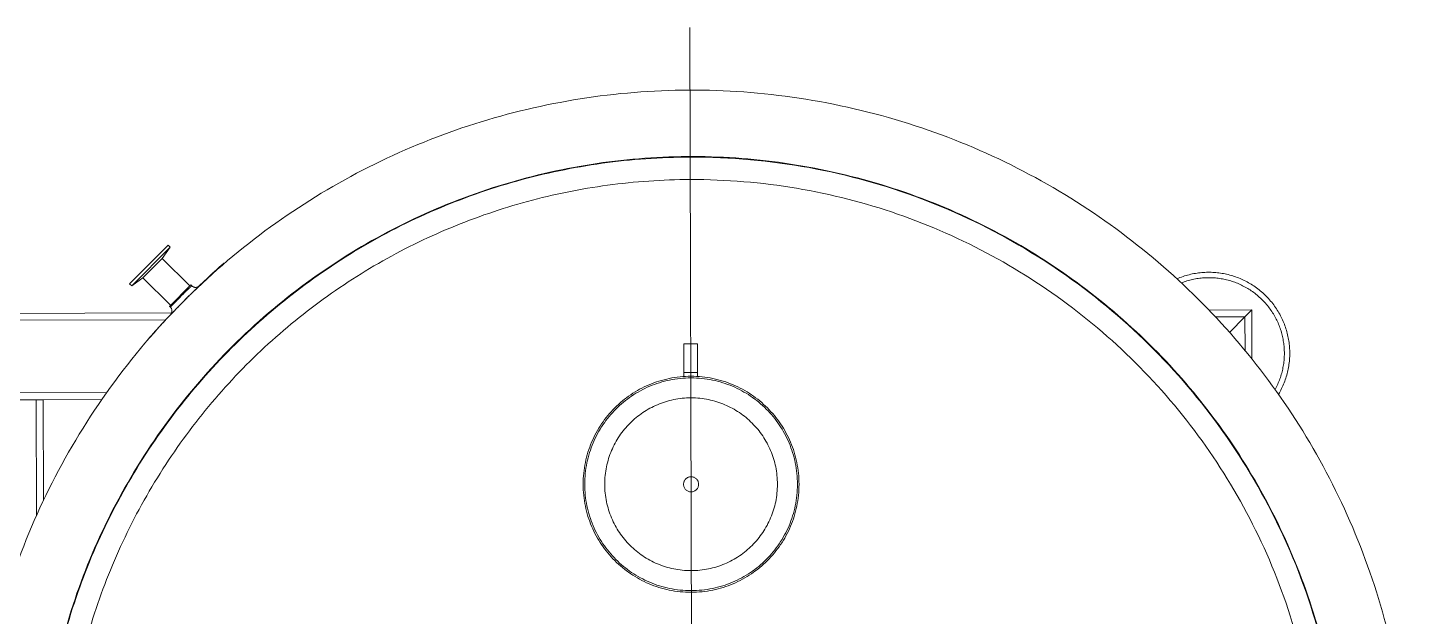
# Model space of a CAD drawing. Extents: x -681219 to -550379, y -242630 to -158199.
# Drawn here: x -640321 to -639046, y -209488 to -208943 of the extents above; entities that cross this region are included whole.
import ezdxf
from ezdxf.lldxf.tags import DXFTag

# ---------------------------------------------------------------- set-up
doc = ezdxf.new("R2010")
doc.units = 0
doc.header["$LTSCALE"] = 1000
doc.linetypes.add('DASHED2', pattern=[9.525, 6.35, -3.175])
doc.layers.get('0').update_dxf_attribs({"linetype": 'CONTINUOUS'})
doc.layers.add('future', color=4, linetype='DASHED2', lineweight=0)
tags = doc.linetypes.add('CENTER2', pattern=[28.575, 19.05, -3.175, 3.175, -3.175]).pattern_tags.tags
tags[10:11] = [DXFTag(74, 4), DXFTag(75, 0), DXFTag(340, '0'), DXFTag(46, 0.0), DXFTag(50, 0.0), DXFTag(44, 0.0), DXFTag(45, 0.0)]
tags[8:9] = [DXFTag(74, 4), DXFTag(75, 0), DXFTag(340, '0'), DXFTag(46, 0.0), DXFTag(50, 0.0), DXFTag(44, 0.0), DXFTag(45, 0.0)]
tags[6:7] = [DXFTag(74, 4), DXFTag(75, 0), DXFTag(340, '0'), DXFTag(46, 0.0), DXFTag(50, 0.0), DXFTag(44, 0.0), DXFTag(45, 0.0)]
tags[4:5] = [DXFTag(74, 4), DXFTag(75, 0), DXFTag(340, '0'), DXFTag(46, 0.0), DXFTag(50, 0.0), DXFTag(44, 0.0), DXFTag(45, 0.0)]

# ---------------------------------------------------------------- blocks, each defined once
blk = doc.blocks.new('Slurry tank 1000l-V')
at = {"color": 8, "linetype": 'CENTER2'}
blk.add_line((0, 723), (0, -768.6), dxfattribs=at)
for p, q in [((489.4, 510.5), (463.9, 485)), ((484, 522.9), (481.9, 520.8)), ((481.9, 520.8), (489.4, 510.5)), ((517.6, 485.1), (481.9, 520.8)), ((519.7, 487.2), (484, 522.9)), ((507.3, 492.5), (489.4, 510.5)), ((432.3, 506.1), (431.8, 505.7)), ((463, 485.9), (462.1, 485.1)), ((482.8, 466.1), (463, 485.9)), ((481.9, 467.1), (507.3, 492.5)), ((507.3, 492.5), (517.6, 485.1)), ((517.6, 485.1), (519.7, 487.2)), ((-520, 460), (-520, 414.5)), ((-520, 460), (-513.6, 453.6)), ((-480.2, 460), (-520, 460)), ((-513.6, 453.6), (-520, 460)), ((672, 460), (480.8, 460)), ((481.9, 465.3), (482.8, 466.1)), ((-513.6, 453.6), (-499.3, 439.3)), ((-513.6, 453.6), (-513.6, 422.4)), ((-486.3, 453.6), (-513.6, 453.6)), ((672, 453.6), (486.3, 453.6)), ((502.8, 435.2), (503, 435.4)), ((-6.3, 430), (-6.3, 403.4)), ((6.4, 430), (-6.3, 430)), ((6.4, 403.4), (6.4, 430)), ((-6.3, 403.4), (-6.3, 399.8)), ((6.4, 403.4), (-6.3, 403.4)), ((6.4, 399.8), (6.4, 403.4)), ((672, 386.4), (541.2, 386.4)), ((600, 380), (545.7, 380)), ((600, 380), (600, 286.7)), ((606.4, 380), (600, 380)), ((633.6, 380), (606.4, 380)), ((606.4, 380), (606.4, 273))]:
    blk.add_line(p, q)
for radius in [100, 98.5, 80, 7]:
    blk.add_circle((0, 300), radius)
for centre, radius, start, end in [((0, 0), 665, 323.2686, 173.2058), ((0, 0), 603.5, 327.3873, 171.961), ((0, 0), 603, 90, 171.9541), ((0, 0), 603, 327.4643, 90), ((0, 0), 582.2, 90, 166.0308), ((0, 0), 582.2, 330.881, 90), ((-480, 420), 75, 66.9627, 210.6654), ((-480, 420), 70, 68.8038, 208.8244), ((458.6, 488.6), 5, 226.2617, 314.9925), ((485.5, 461.8), 5, 135.0905, 223.7698)]:
    blk.add_arc(centre, radius, start, end)
for points, knots in [([(432.3, 506.1), (432.4, 506.1), (432.5, 505.9), (433.4, 505.1), (434.6, 504), (436.4, 502.5), (438.5, 500.5), (441, 498.3), (443.8, 495.7), (447, 492.7), (450.4, 489.5), (454, 486.1), (457.8, 482.4), (461.7, 478.6), (465.7, 474.7), (469.7, 470.7), (473.2, 467.2), (475.6, 464.7), (477.1, 463.2)], [0, 0, 0, 0, 0.091516, 0.138473, 0.185775, 0.277291, 0.324244, 0.371541, 0.463149, 0.51015, 0.557496, 0.649162, 0.696196, 0.743577, 0.835142, 0.882125, 0.929454, 1, 1, 1, 1]), ([(462.1, 485.1), (462.1, 485.1), (462.1, 485.1), (462.2, 485), (462.7, 484.6), (463.4, 483.9), (464.3, 483), (465.5, 481.9), (466.9, 480.6), (468.4, 479.1), (470, 477.5), (471.7, 475.9), (473.3, 474.2), (475, 472.5), (476.5, 471), (477.9, 469.5), (479.2, 468.2), (480.2, 467.1), (481.1, 466.2), (481.6, 465.6), (481.9, 465.3), (481.9, 465.3), (481.9, 465.3)], [0, 0, 0, 0, 0.000165, 0.053079, 0.107529, 0.160444, 0.214892, 0.267817, 0.322275, 0.375208, 0.429677, 0.482595, 0.537048, 0.58995, 0.644386, 0.697297, 0.751741, 0.804671, 0.859136, 0.912066, 0.966532, 1, 1, 1, 1]), ([(478.1, 462.2), (478.2, 462.1), (479.3, 461), (481.2, 459), (484.8, 455.2), (488.1, 451.7), (491.1, 448.5), (493.9, 445.4), (496.4, 442.8), (498.4, 440.5), (500.2, 438.5), (501.6, 437.1), (502.4, 436.1), (502.9, 435.5), (502.9, 435.5), (502.9, 435.6)], [0, 0, 0, 0, 0.005731, 0.071361, 0.137474, 0.265469, 0.331136, 0.397286, 0.525457, 0.59122, 0.657466, 0.785638, 0.851405, 0.917658, 1, 1, 1, 1])]:
    blk.add_open_spline(points, degree=3, knots=knots)

msp = doc.modelspace()

# ---------------------------------------------------------------- block references
at = {"layer": 'future', "xscale": -1, "rotation": 0.1582003441343982}
msp.add_blockref('Slurry tank 1000l-V', (-639705.6996, -209665.858), dxfattribs=at)

doc.saveas('drawing.dxf')
